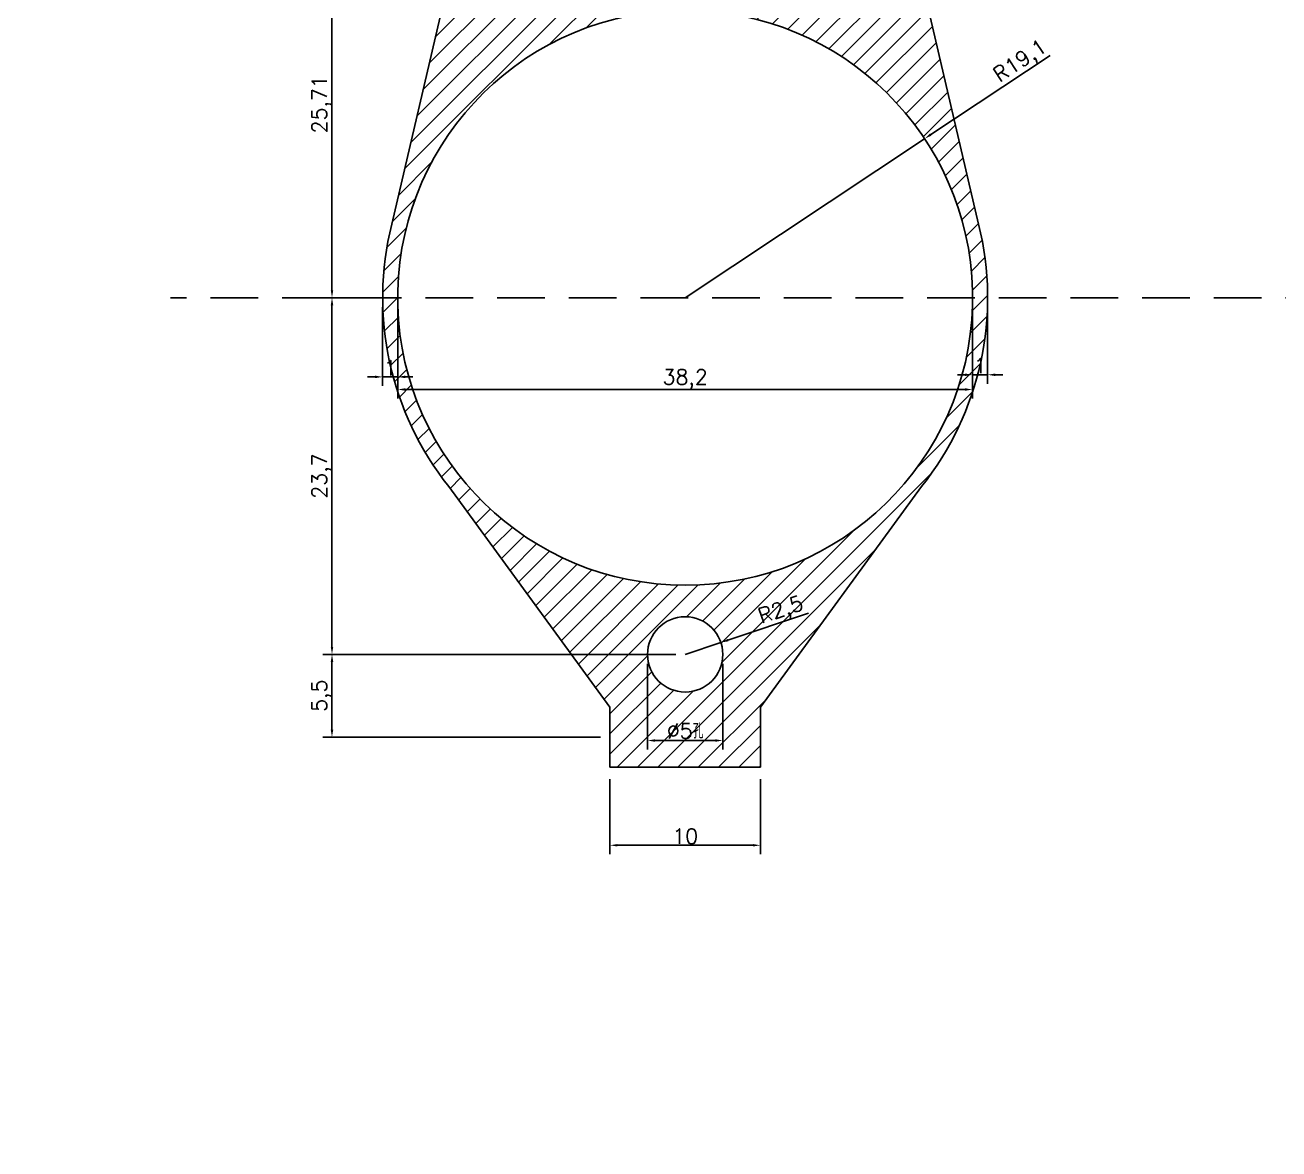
# Model space of a CAD drawing. Header units: millimetres. Extents: x 6817 to 10425, y -2870 to -164.
# Drawn here: x 8873.3 to 8956.6, y -976.4 to -901.7 of the extents above; entities that cross this region are included whole.
import ezdxf

# ---------------------------------------------------------------- set-up
doc = ezdxf.new("R2010")
doc.units = ezdxf.units.MM
doc.linetypes.add('HIDDEN', pattern=[9.525, 6.35, -3.175])
doc.layers.add('图层2', color=108, linetype='Continuous')
doc.styles.get("Standard").update_dxf_attribs({"font": 'txt', "bigfont": 'gbcbig.shx'})
doc.dimstyles.new('ISO-25', dxfattribs={"dimtxt": 1, "dimasz": 0.5, "dimexe": 0.6, "dimexo": 0.625, "dimgap": 0.1, "dimtad": 1, "dimtxsty": 'Standard', "dimcen": 2.5, "dimadec": 0, "dimazin": 0, "dimtfac": 1, "dimtmove": 0, "dimatfit": 3, "dimfxl": 1, "dimarcsym": 0})

# ---------------------------------------------------------------- blocks, each defined once
blk = doc.blocks.new('*D1537')
at = {"layer": 'Defpoints', "color": 0, "linetype": 'ByBlock', "transparency": 16777216}
for p in [(8909.547, -894.111), (8893.719, -919.824), (8896.486, -919.824)]:
    blk.add_point(p, dxfattribs=at)
at = {"layer": '图层2', "color": 0, "linetype": 'ByBlock', "lineweight": -2, "transparency": 16777216}
for p, q in [((8908.922, -894.111), (8893.119, -894.111)), ((8893.719, -894.611), (8893.719, -919.324)), ((8895.861, -919.824), (8893.119, -919.824))]:
    blk.add_line(p, q, dxfattribs=at)
at = {"layer": '图层2', "color": 0, "linetype": 'ByBlock', "transparency": 16777216}
for points in [[(8893.636, -894.611), (8893.803, -894.611), (8893.719, -894.111)], [(8893.636, -919.324), (8893.803, -919.324), (8893.719, -919.824)]]:
    blk.add_solid(points, dxfattribs=at)
at = {"layer": '图层2', "color": 0, "linetype": 'ByBlock', "transparency": 16777216, "insert": (8893.036, -906.968), "char_height": 1, "attachment_point": 5, "rotation": 90}
blk.add_mtext('25,71', dxfattribs=at)
blk = doc.blocks.new('*D1538')
at = {"layer": 'Defpoints', "color": 0, "linetype": 'ByBlock', "transparency": 16777216}
for p in [(8895.861, -919.824), (8893.719, -943.524), (8917.186, -943.524)]:
    blk.add_point(p, dxfattribs=at)
at = {"layer": '图层2', "color": 0, "linetype": 'ByBlock', "lineweight": -2, "transparency": 16777216}
for p, q in [((8895.236, -919.824), (8893.119, -919.824)), ((8893.719, -920.324), (8893.719, -943.024)), ((8916.561, -943.524), (8893.119, -943.524))]:
    blk.add_line(p, q, dxfattribs=at)
at = {"layer": '图层2', "color": 0, "linetype": 'ByBlock', "transparency": 16777216}
for points in [[(8893.636, -920.324), (8893.803, -920.324), (8893.719, -919.824)], [(8893.636, -943.024), (8893.803, -943.024), (8893.719, -943.524)]]:
    blk.add_solid(points, dxfattribs=at)
at = {"layer": '图层2', "color": 0, "linetype": 'ByBlock', "transparency": 16777216, "insert": (8893.036, -931.674), "char_height": 1, "attachment_point": 5, "rotation": 90}
blk.add_mtext('23,7', dxfattribs=at)
blk = doc.blocks.new('*D1605')
at = {"layer": 'Defpoints', "color": 0, "linetype": 'ByBlock', "transparency": 16777216}
for p in [(8897.086, -919.824), (8898.086, -919.824), (8898.086, -925.082)]:
    blk.add_point(p, dxfattribs=at)
at = {"layer": '图层2', "color": 0, "linetype": 'ByBlock', "lineweight": -2, "transparency": 16777216}
for p, q in [((8897.086, -920.449), (8897.086, -925.682)), ((8898.086, -920.449), (8898.086, -925.682)), ((8896.586, -925.082), (8896.086, -925.082)), ((8897.086, -925.082), (8898.086, -925.082)), ((8898.586, -925.082), (8899.086, -925.082))]:
    blk.add_line(p, q, dxfattribs=at)
at = {"layer": '图层2', "color": 0, "linetype": 'ByBlock', "transparency": 16777216}
for points in [[(8896.586, -924.998), (8896.586, -925.165), (8897.086, -925.082)], [(8898.586, -924.998), (8898.586, -925.165), (8898.086, -925.082)]]:
    blk.add_solid(points, dxfattribs=at)
at = {"layer": '图层2', "color": 0, "linetype": 'ByBlock', "transparency": 16777216, "insert": (8897.586, -924.482), "char_height": 1, "attachment_point": 5}
blk.add_mtext('1', dxfattribs=at)
blk = doc.blocks.new('*D1606')
at = {"layer": 'Defpoints', "color": 0, "linetype": 'ByBlock', "transparency": 16777216}
for p in [(8898.086, -919.824), (8936.286, -919.824), (8936.286, -925.921)]:
    blk.add_point(p, dxfattribs=at)
at = {"layer": '图层2', "color": 0, "linetype": 'ByBlock', "lineweight": -2, "transparency": 16777216}
for p, q in [((8898.086, -920.449), (8898.086, -926.521)), ((8936.286, -920.449), (8936.286, -926.521)), ((8898.586, -925.921), (8935.786, -925.921))]:
    blk.add_line(p, q, dxfattribs=at)
at = {"layer": '图层2', "color": 0, "linetype": 'ByBlock', "transparency": 16777216}
for points in [[(8898.586, -925.837), (8898.586, -926.004), (8898.086, -925.921)], [(8935.786, -925.837), (8935.786, -926.004), (8936.286, -925.921)]]:
    blk.add_solid(points, dxfattribs=at)
at = {"layer": '图层2', "color": 0, "linetype": 'ByBlock', "transparency": 16777216, "insert": (8917.186, -925.237), "char_height": 1, "attachment_point": 5}
blk.add_mtext('38,2', dxfattribs=at)
blk = doc.blocks.new('*D1539')
at = {"layer": 'Defpoints', "color": 0, "linetype": 'ByBlock', "transparency": 16777216}
for p in [(8936.286, -919.824), (8937.286, -919.824), (8937.286, -924.942)]:
    blk.add_point(p, dxfattribs=at)
at = {"layer": '图层2', "color": 0, "linetype": 'ByBlock', "lineweight": -2, "transparency": 16777216}
for p, q in [((8936.286, -920.449), (8936.286, -925.542)), ((8937.286, -920.449), (8937.286, -925.542)), ((8935.786, -924.942), (8935.286, -924.942)), ((8936.286, -924.942), (8937.286, -924.942)), ((8937.786, -924.942), (8938.286, -924.942))]:
    blk.add_line(p, q, dxfattribs=at)
at = {"layer": '图层2', "color": 0, "linetype": 'ByBlock', "transparency": 16777216}
for points in [[(8935.786, -924.858), (8935.786, -925.025), (8936.286, -924.942)], [(8937.786, -924.858), (8937.786, -925.025), (8937.286, -924.942)]]:
    blk.add_solid(points, dxfattribs=at)
at = {"layer": '图层2', "color": 0, "linetype": 'ByBlock', "transparency": 16777216, "insert": (8936.786, -924.342), "char_height": 1, "attachment_point": 5}
blk.add_mtext('1', dxfattribs=at)
blk = doc.blocks.new('*D1608')
at = {"layer": 'Defpoints', "color": 0, "linetype": 'ByBlock', "transparency": 16777216}
for p in [(8933.094, -909.254), (8917.186, -919.824)]:
    blk.add_point(p, dxfattribs=at)
at = {"layer": '图层2', "color": 0, "linetype": 'ByBlock', "lineweight": -2, "transparency": 16777216}
for p, q in [((8941.429, -903.716), (8933.511, -908.978)), ((8917.186, -919.824), (8933.094, -909.254))]:
    blk.add_line(p, q, dxfattribs=at)
at = {"layer": '图层2', "color": 0, "linetype": 'ByBlock', "transparency": 16777216}
blk.add_solid([(8933.465, -908.908), (8933.557, -909.047), (8933.094, -909.254)], dxfattribs=at)
at = {"layer": '图层2', "color": 0, "linetype": 'ByBlock', "transparency": 16777216, "insert": (8939.51, -904.171), "char_height": 1, "attachment_point": 5, "rotation": 33.60127}
blk.add_mtext('R19,1', dxfattribs=at)
blk = doc.blocks.new('*D1540')
at = {"layer": 'Defpoints', "color": 0, "linetype": 'ByBlock', "transparency": 16777216}
for p in [(8917.186, -943.524), (8893.719, -949.024), (8912.186, -949.024)]:
    blk.add_point(p, dxfattribs=at)
at = {"layer": '图层2', "color": 0, "linetype": 'ByBlock', "lineweight": -2, "transparency": 16777216}
for p, q in [((8916.561, -943.524), (8893.119, -943.524)), ((8893.719, -944.024), (8893.719, -948.524)), ((8911.561, -949.024), (8893.119, -949.024))]:
    blk.add_line(p, q, dxfattribs=at)
at = {"layer": '图层2', "color": 0, "linetype": 'ByBlock', "transparency": 16777216}
for points in [[(8893.636, -944.024), (8893.803, -944.024), (8893.719, -943.524)], [(8893.636, -948.524), (8893.803, -948.524), (8893.719, -949.024)]]:
    blk.add_solid(points, dxfattribs=at)
at = {"layer": '图层2', "color": 0, "linetype": 'ByBlock', "transparency": 16777216, "insert": (8893.036, -946.274), "char_height": 1, "attachment_point": 5, "rotation": 90}
blk.add_mtext('5,5', dxfattribs=at)
blk = doc.blocks.new('*D1611')
at = {"layer": 'Defpoints', "color": 0, "linetype": 'ByBlock', "transparency": 16777216}
for p in [(8919.557, -942.733), (8917.186, -943.524)]:
    blk.add_point(p, dxfattribs=at)
at = {"layer": '图层2', "color": 0, "linetype": 'ByBlock', "lineweight": -2, "transparency": 16777216}
for p, q in [((8925.39, -940.786), (8920.031, -942.575)), ((8917.186, -943.524), (8919.557, -942.733))]:
    blk.add_line(p, q, dxfattribs=at)
at = {"layer": '图层2', "color": 0, "linetype": 'ByBlock', "transparency": 16777216}
blk.add_solid([(8920.005, -942.496), (8920.058, -942.654), (8919.557, -942.733)], dxfattribs=at)
at = {"layer": '图层2', "color": 0, "linetype": 'ByBlock', "transparency": 16777216, "insert": (8923.577, -940.671), "char_height": 1, "attachment_point": 5, "rotation": 18.45656}
blk.add_mtext('R2,5', dxfattribs=at)
blk = doc.blocks.new('*D1548')
at = {"layer": 'Defpoints', "color": 0, "linetype": 'ByBlock', "transparency": 16777216}
for p in [(8912.186, -951.201), (8922.186, -951.201), (8922.186, -956.208)]:
    blk.add_point(p, dxfattribs=at)
at = {"layer": '图层2', "color": 0, "linetype": 'ByBlock', "lineweight": -2, "transparency": 16777216}
for p, q in [((8912.186, -951.826), (8912.186, -956.808)), ((8922.186, -951.826), (8922.186, -956.808)), ((8912.686, -956.208), (8921.686, -956.208))]:
    blk.add_line(p, q, dxfattribs=at)
at = {"layer": '图层2', "color": 0, "linetype": 'ByBlock', "transparency": 16777216}
for points in [[(8912.686, -956.125), (8912.686, -956.292), (8912.186, -956.208)], [(8921.686, -956.125), (8921.686, -956.292), (8922.186, -956.208)]]:
    blk.add_solid(points, dxfattribs=at)
at = {"layer": '图层2', "color": 0, "linetype": 'ByBlock', "transparency": 16777216, "insert": (8917.186, -955.608), "char_height": 1, "attachment_point": 5}
blk.add_mtext('10', dxfattribs=at)
blk = doc.blocks.new('*D1666')
at = {"layer": 'Defpoints', "color": 0, "linetype": 'ByBlock', "transparency": 16777216}
for p in [(8914.686, -943.524), (8919.686, -943.524), (8919.686, -949.247)]:
    blk.add_point(p, dxfattribs=at)
at = {"layer": '图层2', "color": 0, "linetype": 'ByBlock', "lineweight": -2, "transparency": 16777216}
for p, q in [((8914.686, -944.149), (8914.686, -949.847)), ((8919.686, -944.149), (8919.686, -949.847)), ((8915.186, -949.247), (8919.186, -949.247))]:
    blk.add_line(p, q, dxfattribs=at)
at = {"layer": '图层2', "color": 0, "linetype": 'ByBlock', "transparency": 16777216}
for points in [[(8915.186, -949.164), (8915.186, -949.33), (8914.686, -949.247)], [(8919.186, -949.164), (8919.186, -949.33), (8919.686, -949.247)]]:
    blk.add_solid(points, dxfattribs=at)
at = {"layer": '图层2', "color": 0, "linetype": 'ByBlock', "transparency": 16777216, "insert": (8917.186, -948.614), "char_height": 1, "attachment_point": 5}
blk.add_mtext('%%C5孔', dxfattribs=at)
blk = doc.blocks.new('*D2126')
at = {"layer": 'Defpoints', "color": 0, "linetype": 'ByBlock'}
for p in [(10223.657, -339.202), (10223.657, -344.877), (10247.603, -344.877)]:
    blk.add_point(p, dxfattribs=at)
at = {"layer": 'Defpoints', "color": 0, "linetype": 'ByBlock', "transparency": 16777216}
for p in [(8490.813, -2490.52), (8490.813, -2500.59), (8495.813, -2500.59)]:
    blk.add_point(p, dxfattribs=at)
at = {"layer": '图层2', "color": 0, "linetype": 'ByBlock', "lineweight": -2}
for p, q in [((10224.282, -339.202), (10248.203, -339.202)), ((10247.603, -339.702), (10247.603, -344.377)), ((10224.282, -344.877), (10248.203, -344.877))]:
    blk.add_line(p, q, dxfattribs=at)
at = {"layer": '图层2', "color": 0, "linetype": 'ByBlock', "lineweight": -2, "transparency": 16777216}
for p, q in [((8490.813, -2499.965), (8490.813, -2489.92)), ((8495.813, -2499.965), (8495.813, -2489.92)), ((8495.313, -2490.52), (8491.313, -2490.52))]:
    blk.add_line(p, q, dxfattribs=at)
at = {"layer": '图层2', "color": 0, "linetype": 'ByBlock'}
for points in [[(10247.52, -339.702), (10247.687, -339.702), (10247.603, -339.202)], [(10247.52, -344.377), (10247.687, -344.377), (10247.603, -344.877)]]:
    blk.add_solid(points, dxfattribs=at)
at = {"layer": '图层2', "color": 0, "linetype": 'ByBlock', "transparency": 16777216}
for points in [[(8491.313, -2490.437), (8491.313, -2490.604), (8490.813, -2490.52)], [(8495.313, -2490.437), (8495.313, -2490.604), (8495.813, -2490.52)]]:
    blk.add_solid(points, dxfattribs=at)
at = {"layer": '图层2', "color": 0, "linetype": 'ByBlock', "insert": (10246.92, -342.039), "char_height": 1, "attachment_point": 5, "rotation": 90}
blk.add_mtext('5,67', dxfattribs=at)
at = {"layer": '图层2', "color": 0, "linetype": 'ByBlock', "transparency": 16777216, "insert": (8493.313, -2489.17), "char_height": 2.5, "attachment_point": 5}
blk.add_mtext('5', dxfattribs=at)
blk = doc.blocks.new('*D2135')
at = {"layer": 'Defpoints', "color": 0, "linetype": 'ByBlock'}
for p in [(10217.809, -308.872), (10215.309, -322.353), (10217.809, -322.353), (8520.699, -2501.899), (8521.923, -2501.875), (8521.325, -2502.94), (8534.065, -2513.083), (8534.065, -2513.083)]:
    blk.add_point(p, dxfattribs=at)
at = {"layer": '图层2', "color": 0, "linetype": 'ByBlock', "lineweight": -2}
for p, q in [((10215.309, -321.728), (10215.309, -308.272)), ((10215.809, -308.872), (10217.309, -308.872)), ((10217.809, -321.728), (10217.809, -308.272)), ((8521.603, -2500.9), (8522.675, -2499.803)), ((8521.464, -2501.451), (8520.818, -2500.855)), ((8520.836, -2502.55), (8519.961, -2501.854))]:
    blk.add_line(p, q, dxfattribs=at)
for start, end in [(135.64919, 137.29304), (138.93689, 139.83176)]:
    blk.add_arc((8534.065, -2513.083), 17.428, start, end, dxfattribs=at)
at = {"layer": '图层2', "color": 0, "linetype": 'ByBlock'}
for points in [[(10215.809, -308.788), (10215.809, -308.955), (10215.309, -308.872)], [(10217.309, -308.788), (10217.309, -308.955), (10217.809, -308.872)], [(8520.812, -2501.894), (8520.683, -2501.788), (8520.431, -2502.228)], [(8520.863, -2501.579), (8520.987, -2501.69), (8521.259, -2501.262)]]:
    blk.add_solid(points, dxfattribs=at)
at = {"layer": '图层2', "color": 0, "linetype": 'ByBlock', "insert": (10216.559, -308.188), "char_height": 1, "attachment_point": 5}
blk.add_mtext('2,5', dxfattribs=at)
at = {"layer": '图层2', "color": 0, "linetype": 'ByBlock', "insert": (8521.71, -2499.932), "char_height": 1, "attachment_point": 5, "rotation": 45.64919}
blk.add_mtext('4°', dxfattribs=at)
blk = doc.blocks.new('*D2136')
at = {"layer": 'Defpoints', "color": 0, "linetype": 'ByBlock'}
for p in [(10215.309, -305.16), (10187.985, -322.353), (10215.309, -322.353), (8518.444, -2501.943), (8521.325, -2502.94), (8518.95, -2504.556), (8534.065, -2513.083), (8534.065, -2513.083)]:
    blk.add_point(p, dxfattribs=at)
at = {"layer": '图层2', "color": 0, "linetype": 'ByBlock', "lineweight": -2}
for p, q in [((10187.985, -321.728), (10187.985, -304.56)), ((10215.309, -321.728), (10215.309, -304.56)), ((10188.485, -305.16), (10214.809, -305.16)), ((8520.836, -2502.55), (8518.586, -2500.759)), ((8518.406, -2504.249), (8516.832, -2503.361))]:
    blk.add_line(p, q, dxfattribs=at)
blk.add_arc((8534.065, -2513.083), 19.186, 142.96881, 149.0795, dxfattribs=at)
at = {"layer": '图层2', "color": 0, "linetype": 'ByBlock'}
for points in [[(10188.485, -305.076), (10188.485, -305.243), (10187.985, -305.16)], [(10214.809, -305.076), (10214.809, -305.243), (10215.309, -305.16)], [(8518.683, -2501.477), (8518.815, -2501.579), (8519.055, -2501.133)], [(8517.678, -2503.266), (8517.534, -2503.182), (8517.355, -2503.656)]]:
    blk.add_solid(points, dxfattribs=at)
at = {"layer": '图层2', "color": 0, "linetype": 'ByBlock', "insert": (10201.647, -304.476), "char_height": 1, "attachment_point": 5}
blk.add_mtext('27,32', dxfattribs=at)
at = {"layer": '图层2', "color": 0, "linetype": 'ByBlock', "insert": (8517.657, -2502.025), "char_height": 1, "attachment_point": 5, "rotation": 56.02416}
blk.add_mtext('9°', dxfattribs=at)
blk = doc.blocks.new('*D2137')
at = {"layer": 'Defpoints', "color": 0, "linetype": 'ByBlock'}
for p in [(9807.815, -699.517), (9815.715, -699.517), (9807.815, -703.516), (8553.103, -2503.252), (8547.368, -2503.69), (8549.016, -2506.627), (8534.065, -2513.083), (8534.065, -2513.083)]:
    blk.add_point(p, dxfattribs=at)
at = {"layer": '图层2', "color": 0, "linetype": 'ByBlock', "lineweight": -2}
for p, q in [((9808.44, -699.517), (9816.315, -699.517)), ((9815.715, -703.016), (9815.715, -700.017)), ((9808.44, -703.516), (9816.315, -703.516)), ((8547.879, -2503.329), (8552.058, -2500.378)), ((8549.59, -2506.38), (8554.287, -2504.352))]:
    blk.add_line(p, q, dxfattribs=at)
blk.add_arc((8534.065, -2513.083), 21.426, 24.69009, 33.88828, dxfattribs=at)
at = {"layer": '图层2', "color": 0, "linetype": 'ByBlock'}
for points in [[(9815.631, -700.017), (9815.798, -700.017), (9815.715, -699.517)], [(9815.631, -703.016), (9815.798, -703.016), (9815.715, -703.516)], [(8551.783, -2501.183), (8551.921, -2501.089), (8551.568, -2500.724)], [(8553.609, -2504.099), (8553.457, -2504.167), (8553.736, -2504.589)]]:
    blk.add_solid(points, dxfattribs=at)
at = {"layer": '图层2', "color": 0, "linetype": 'ByBlock', "char_height": 1, "attachment_point": 5}
for s, insert, rotation in [('4', (9815.115, -701.517), 90), ('12°', (8553.276, -2502.307), 299.28918)]:
    blk.add_mtext(s, dxfattribs=dict(at, insert=insert, rotation=rotation))

msp = doc.modelspace()

# ---------------------------------------------------------------- hatches: boundary and pattern name
at = {"layer": '图层2', "linetype": 'ByBlock'}
h = msp.add_hatch(dxfattribs=at)
h.set_pattern_fill('ANSI31', color=4, scale=0.3)
h.set_pattern_definition([(45, (470.02715, -33.0934), (-0.67351921, 0.67351921), [])])
h.paths.add_polyline_path([(8925.686, -858.777), (8924.686, -857.777), (8924.686, -853.777), (8925.856, -853.777), (8927.686, -851.777), (8906.686, -851.777), (8908.516, -853.777), (8909.686, -853.777), (8909.686, -857.777), (8908.686, -858.777), (8908.686, -867.777), (8905.928, -879.604), (8909.156, -879.604, -0.378099), (8916.186, -871.637), (8916.186, -868.791), (8918.186, -868.791), (8918.186, -871.637, -0.378099), (8925.216, -879.604), (8928.444, -879.604), (8925.686, -867.777)])
h.paths.add_polyline_path([(8928.444, -879.604), (8925.216, -879.604, -0.378099), (8918.186, -887.572), (8918.186, -892.011), (8924.824, -892.011), (8924.824, -890.111), (8930.894, -890.111)])
h.paths.add_polyline_path([(8909.156, -879.604), (8905.928, -879.604), (8903.478, -890.111), (8909.547, -890.111), (8909.547, -892.011), (8916.186, -892.011), (8916.186, -887.572, -0.378099)])
h.paths.add_polyline_path([(8916.186, -900.751), (8916.186, -896.211), (8909.547, -896.211), (8909.547, -898.111), (8901.612, -898.111), (8897.688, -914.943, 0.061405), (8897.086, -919.824), (8898.086, -919.824, -0.398954)])
h.paths.add_polyline_path([(8932.759, -898.111), (8924.824, -898.111), (8924.824, -896.211), (8918.186, -896.211), (8918.186, -900.751, -0.398954), (8936.286, -919.824), (8937.286, -919.824, 0.061405), (8936.684, -914.943)])
h.paths.add_polyline_path([(8932.899, -932.358, 0.169929), (8937.286, -919.824), (8936.286, -919.824, -1), (8898.086, -919.824), (8897.086, -919.824, 0.169929), (8901.472, -932.358), (8912.186, -947.024), (8912.186, -951.024), (8922.186, -951.024), (8922.186, -947.024)])
h.paths.add_polyline_path([(8919.686, -943.524, -1), (8914.686, -943.524, -1)], flags=16)
h.paths.add_polyline_path([(8897.169, -925.232), (8898.002, -925.232), (8898.002, -923.732), (8897.169, -923.732)], flags=25)
h.paths.add_polyline_path([(8936.369, -925.092), (8937.202, -925.092), (8937.202, -923.592), (8936.369, -923.592)], flags=24)
h.paths.add_polyline_path([(8922.102, -942.042), (8925.58, -940.881), (8925.052, -939.3), (8921.574, -940.461)], flags=24)
h.paths.add_polyline_path([(8915.594, -949.397), (8918.778, -949.397), (8918.778, -947.831), (8915.594, -947.831)], flags=24)

# ---------------------------------------------------------------- linework, layer by layer
at = {"layer": '图层2', "color": 6, "linetype": 'ByBlock'}
for p, q in [((8908.686, -867.777), (8897.688, -914.943)), ((8925.686, -867.777), (8936.684, -914.943)), ((8912.186, -947.024), (8901.472, -932.358)), ((8922.186, -947.024), (8932.899, -932.358)), ((8912.186, -947.024), (8912.186, -951.024)), ((8922.186, -947.024), (8922.186, -951.024)), ((8922.186, -951.024), (8912.186, -951.024))]:
    msp.add_line(p, q, dxfattribs=at)
at = {"layer": '图层2', "color": 3, "linetype": 'HIDDEN', "ltscale": 0.5}
msp.add_line((9246, -919.824), (8882.997, -919.824), dxfattribs=at)
at = {"layer": '图层2', "color": 3, "linetype": 'ByBlock'}
msp.add_circle((8917.186, -943.524), 2.5, dxfattribs=at)
at = {"layer": '图层2', "color": 6, "linetype": 'ByBlock'}
for radius, start, end in [(19.1, 93.00115, 86.99885), (20.1, 165.94471, 218.57647), (20.1, 321.42353, 14.05529)]:
    msp.add_arc((8917.186, -919.824), radius, start, end, dxfattribs=at)

# ---------------------------------------------------------------- dimensions: what is measured, and where the dimension line sits
at = {"layer": '图层2', "color": 2, "linetype": 'ByBlock'}
for base, p1, p2, picture, middle in [((10215.309, -305.16), (10187.985, -322.353), (10215.309, -322.353), '*D2136', (10201.647, -304.476)), ((10217.809, -308.872), (10215.309, -322.353), (10217.809, -322.353), '*D2135', (10216.559, -308.188))]:
    dim = msp.add_linear_dim(base=base, p1=p1, p2=p2, dimstyle='ISO-25', dxfattribs=at)
    dim.commit()
    dim.dimension.update_dxf_attribs({"geometry": picture, "text_midpoint": middle})
for base, p1, p2, picture, middle in [((10247.6033, -344.8767), (10223.6566, -339.202), (10223.6566, -344.8767), '*D2126', (10246.9199, -342.0394)), ((9815.715, -699.517), (9807.815, -703.516), (9807.815, -699.517), '*D2137', (9815.115, -701.517))]:
    dim = msp.add_linear_dim(base=base, p1=p1, p2=p2, angle=90, dimstyle='ISO-25', dxfattribs=at)
    dim.commit()
    dim.dimension.update_dxf_attribs({"geometry": picture, "text_midpoint": middle})
at = {"layer": '图层2', "color": 3, "linetype": 'ByBlock'}
for base, p1, p2, picture, middle in [((8893.719, -919.824), (8909.547, -894.111), (8896.486, -919.824), '*D1537', (8893.036, -906.968)), ((8893.719, -943.524), (8895.861, -919.824), (8917.186, -943.524), '*D1538', (8893.036, -931.674)), ((8893.719, -949.024), (8917.186, -943.524), (8912.186, -949.024), '*D1540', (8893.036, -946.274))]:
    dim = msp.add_linear_dim(base=base, p1=p1, p2=p2, angle=90, dimstyle='ISO-25', dxfattribs=at)
    dim.commit()
    dim.dimension.update_dxf_attribs({"geometry": picture, "text_midpoint": middle})
for center, mpoint, picture, middle in [((8917.186, -919.824), (8933.094, -909.254), '*D1608', (8939.888, -904.74)), ((8917.186, -943.524), (8919.557, -942.733), '*D1611', (8923.793, -941.319))]:
    dim = msp.add_radius_dim(center=center, mpoint=mpoint, dimstyle='ISO-25', dxfattribs=at)
    dim.commit()
    dim.dimension.update_dxf_attribs({"geometry": picture, "text_midpoint": middle, "dimtype": 164})
for base, p1, p2, picture, middle in [((8898.086, -925.082), (8897.086, -919.824), (8898.086, -919.824), '*D1605', (8897.586, -924.482)), ((8936.286, -925.921), (8898.086, -919.824), (8936.286, -919.824), '*D1606', (8917.186, -925.237)), ((8937.286, -924.942), (8936.286, -919.824), (8937.286, -919.824), '*D1539', (8936.786, -924.342)), ((8922.186, -956.208), (8912.186, -951.201), (8922.186, -951.201), '*D1548', (8917.186, -955.608))]:
    dim = msp.add_linear_dim(base=base, p1=p1, p2=p2, dimstyle='ISO-25', dxfattribs=at)
    dim.commit()
    dim.dimension.update_dxf_attribs({"geometry": picture, "text_midpoint": middle})
dim = msp.add_linear_dim(base=(8919.686, -949.247), p1=(8914.686, -943.524), p2=(8919.686, -943.524), text='%%C<>孔', dimstyle='ISO-25', dxfattribs=at)
dim.commit()
dim.dimension.update_dxf_attribs({"geometry": '*D1666', "text_midpoint": (8917.186, -948.614)})

doc.saveas('drawing.dxf')
